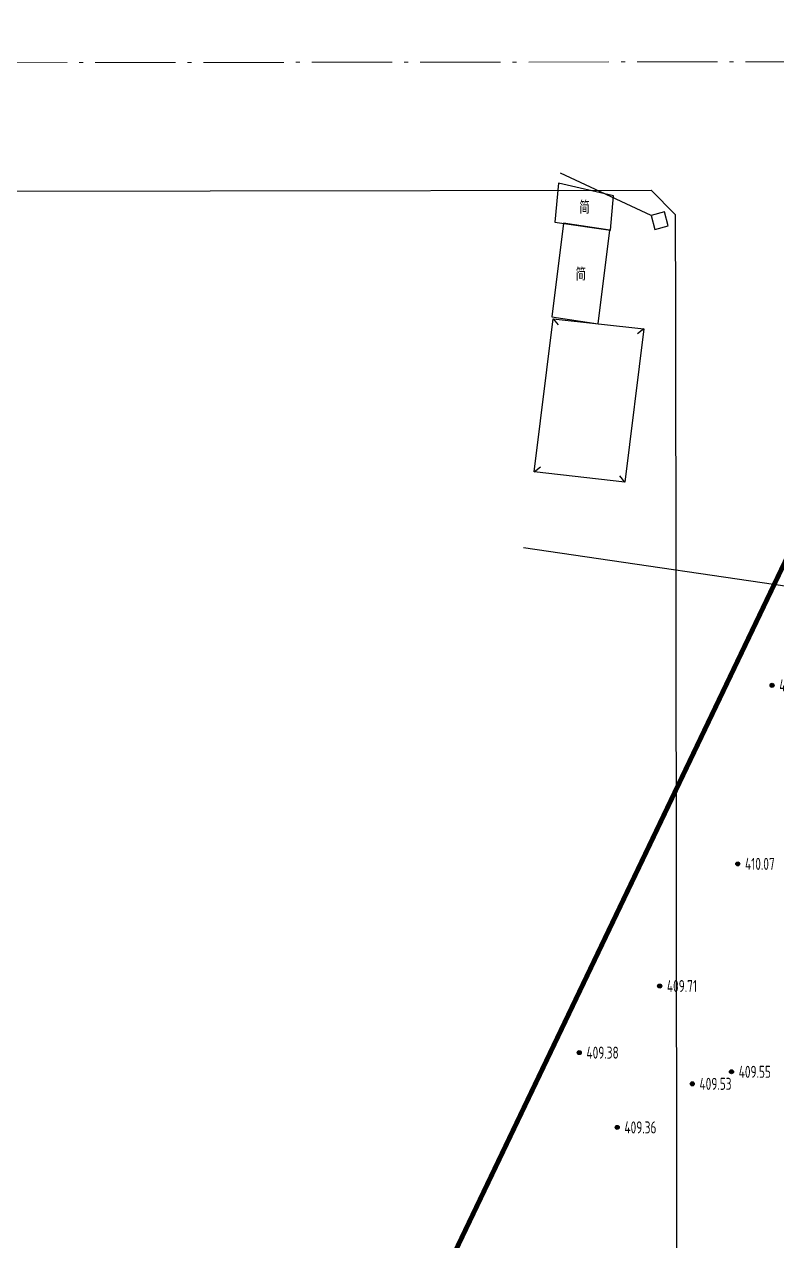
# Model space of a CAD drawing. Header units: millimetres. Extents: x 387826 to 388039216, y 3325062 to 3325368396.
# Drawn here: x 387499431 to 387546284, y 3324880601 to 3324956379 of the extents above; entities that cross this region are included whole.
import ezdxf
from ezdxf.enums import TextEntityAlignment as Align

# ---------------------------------------------------------------- set-up
doc = ezdxf.new("R2010")
doc.units = ezdxf.units.MM
doc.header["$LTSCALE"] = 1000
doc.header["$MEASUREMENT"] = 0
for name, pattern in [('000-Earth-MSCQ（不打印）$0$C2', [13.5, 10, -1.5, 0.5, -1.5]), ('C2', [13.5, 10, -1.5, 0.5, -1.5]), ('DASH', [0.35, 0.25, -0.1])]:
    doc.linetypes.add(name, pattern=pattern)
for name, color, linetype in [('0-SITE', 7, 'Continuous'), ('0-非设计区域', 250, 'Continuous'), ('000-Earth-MSCQ（不打印）$0$0NT-Earth Building', 251, 'Continuous'), ('000-Earth-MSCQ（不打印）$0$0NT-Earth Text1', 251, 'Continuous'), ('000-Earth-MSCQ（不打印）$0$GCD', 251, 'Continuous'), ('000-Earth-MSCQ（不打印）$0$RD-红线', 7, 'Continuous'), ('0NT-Border', 21, 'DASH')]:
    doc.layers.add(name, color=color, linetype=linetype)
doc.layers.add('000-Earth-MSCQ（不打印）$0$RD-中线', color=1, linetype='000-Earth-MSCQ（不打印）$0$C2', lineweight=0)
doc.layers.add('RD-中线', color=1, linetype='C2', lineweight=0)
doc.styles.add('000-Earth-MSCQ（不打印）$0$HZ', font='gbenor.shx', dxfattribs={"width": 0.8, "bigfont": 'hztxt.shx'})

# ---------------------------------------------------------------- blocks, each defined once
blk = doc.blocks.new('000-Earth-MSCQ（不打印）$0$gc200')
h = blk.add_hatch(color=256)
edge = h.paths.add_edge_path()
edge.add_arc((0, 0), 0.25, 0, 360)
blk.add_circle((0, 0), 0.25)
blk = doc.blocks.new('000-Earth-MSCQ（不打印）')
at = {"layer": '000-Earth-MSCQ（不打印）$0$0NT-Earth Building', "linetype": 'Continuous'}
for p, q in [((387532368, 3324938041), (387532677, 3324937648)), ((387538007, 3324937401), (387537614, 3324937091)), ((387531186, 3324928504), (387531579, 3324928814)), ((387536826, 3324927864), (387536517, 3324928257))]:
    blk.add_line(p, q, dxfattribs=at)
at = {"layer": '000-Earth-MSCQ（不打印）$0$0NT-Earth Building', "flags": 128}
for points in [[(387530523, 3324923785), (387569591, 3324918045), (387570507, 3324932021), (387571970, 3324952524)], [(387538467, 3324944471), (387532825, 3324947109)]]:
    blk.add_lwpolyline(points, dxfattribs=at)
at = {"layer": '000-Earth-MSCQ（不打印）$0$0NT-Earth Building'}
for points in [[(387535928, 3324943554), (387536128, 3324945699), (387532706, 3324946484), (387532479, 3324944046)], [(387535171, 3324937727), (387535887, 3324943560), (387533002, 3324943987), (387532286, 3324938154)]]:
    blk.add_lwpolyline(points, close=True, dxfattribs=at)
at = {"layer": '000-Earth-MSCQ（不打印）$0$0NT-Earth Building', "flags": 128}
for points in [[(387538467, 3324944471), (387538700, 3324943605), (387539532, 3324943829), (387539299, 3324944696)], [(387538007, 3324937401), (387536826, 3324927864), (387531186, 3324928504), (387532368, 3324938041)]]:
    blk.add_lwpolyline(points, close=True, dxfattribs=at)
at = {"layer": '000-Earth-MSCQ（不打印）$0$RD-中线', "ltscale": 0.5, "flags": 128}
blk.add_lwpolyline([(387483592, 3324953971), (387611306, 3324954127, 0.388035), (387651099, 3324990573), (387682291, 3325340224)], format="xyb", dxfattribs=at)
at = {"layer": '000-Earth-MSCQ（不打印）$0$RD-红线', "color": 1, "ltscale": 10, "flags": 128}
blk.add_lwpolyline([(387483510, 3324945971), (387538476, 3324946038), (387539971, 3324944540), (387539978, 3324938698), (387540068, 3324865015, 0.014178), (387540249, 3324858894), (387543669, 3324799935), (387538067, 3324793166), (387533021, 3324792506)], format="xyb", dxfattribs=at)
at = {"layer": '000-Earth-MSCQ（不打印）$0$GCD', "linetype": 'Continuous'}
ref = blk.add_blockref('000-Earth-MSCQ（不打印）$0$gc200', (387545998, 3324915199), dxfattribs=dict(at, xscale=500, yscale=500, zscale=500))
ref.add_attrib('height', '409.76', dxfattribs={"linetype": 'Continuous', "height": 750, "style": '000-Earth-MSCQ（不打印）$0$HZ', "width": 0.8}).set_placement((387546448, 3324915199), align=Align.MIDDLE_LEFT)
ref = blk.add_blockref('000-Earth-MSCQ（不打印）$0$gc200', (387543862, 3324904077), dxfattribs=dict(at, xscale=500, yscale=500, zscale=500))
ref.add_attrib('height', '410.07', dxfattribs={"linetype": 'Continuous', "height": 750, "style": '000-Earth-MSCQ（不打印）$0$HZ', "width": 0.8}).set_placement((387544312, 3324904077), align=Align.MIDDLE_LEFT)
ref = blk.add_blockref('000-Earth-MSCQ（不打印）$0$gc200', (387538998, 3324896465), dxfattribs=dict(at, xscale=500, yscale=500, zscale=500))
ref.add_attrib('height', '409.71', dxfattribs={"linetype": 'Continuous', "height": 750, "style": '000-Earth-MSCQ（不打印）$0$HZ', "width": 0.8}).set_placement((387539448, 3324896465), align=Align.MIDDLE_LEFT)
ref = blk.add_blockref('000-Earth-MSCQ（不打印）$0$gc200', (387533990, 3324892315), dxfattribs=dict(at, xscale=500, yscale=500, zscale=500))
ref.add_attrib('height', '409.38', dxfattribs={"linetype": 'Continuous', "height": 750, "style": '000-Earth-MSCQ（不打印）$0$HZ', "width": 0.8}).set_placement((387534440, 3324892315), align=Align.MIDDLE_LEFT)
ref = blk.add_blockref('000-Earth-MSCQ（不打印）$0$gc200', (387543471, 3324891122), dxfattribs=dict(at, xscale=500, yscale=500, zscale=500))
ref.add_attrib('height', '409.55', dxfattribs={"linetype": 'Continuous', "height": 750, "style": '000-Earth-MSCQ（不打印）$0$HZ', "width": 0.8}).set_placement((387543921, 3324891122), align=Align.MIDDLE_LEFT)
ref = blk.add_blockref('000-Earth-MSCQ（不打印）$0$gc200', (387541029, 3324890372), dxfattribs=dict(at, xscale=500, yscale=500, zscale=500))
ref.add_attrib('height', '409.53', dxfattribs={"linetype": 'Continuous', "height": 750, "style": '000-Earth-MSCQ（不打印）$0$HZ', "width": 0.8}).set_placement((387541479, 3324890372), align=Align.MIDDLE_LEFT)
ref = blk.add_blockref('000-Earth-MSCQ（不打印）$0$gc200', (387536354, 3324887658), dxfattribs=dict(at, xscale=500, yscale=500, zscale=500))
ref.add_attrib('height', '409.36', dxfattribs={"linetype": 'Continuous', "height": 750, "style": '000-Earth-MSCQ（不打印）$0$HZ', "width": 0.8}).set_placement((387536804, 3324887658), align=Align.MIDDLE_LEFT)
at = {"layer": '000-Earth-MSCQ（不打印）$0$0NT-Earth Text1', "linetype": 'Continuous', "style": '000-Earth-MSCQ（不打印）$0$HZ', "width": 0.8}
for p in [(387534317, 3324945019), (387534086, 3324940857)]:
    blk.add_text('简', height=800, dxfattribs=at).set_placement(p, align=Align.MIDDLE)

msp = doc.modelspace()

# ---------------------------------------------------------------- linework, layer by layer
at = {"layer": '0-非设计区域', "ltscale": 10}
msp.add_lwpolyline([(387687294, 3325161743), (387779136, 3325117829), (387724265, 3325003071), (387706528, 3325011552), (387651681, 3324896843), (387648024, 3324898592), (387593153, 3324783833), (387501311, 3324827747), (387556182, 3324942505), (387559839, 3324940757), (387614710, 3325055515), (387632447, 3325047034)], close=True, dxfattribs=at)
at = {"layer": '0NT-Border', "linetype": 'DASH', "ltscale": 4, "const_width": 300}
msp.add_lwpolyline([(387648024, 3324898592), (387593153, 3324783833), (387501311, 3324827747), (387556182, 3324942505), (387559839, 3324940757)], dxfattribs=at)
at = {"layer": 'RD-中线', "ltscale": 0.5, "flags": 128}
msp.add_lwpolyline([(387483592, 3324953971), (387547959, 3324954050)], dxfattribs=at)

# ---------------------------------------------------------------- block references
at = {"layer": '0-SITE', "ltscale": 10}
msp.add_blockref('000-Earth-MSCQ（不打印）', (0, 0), dxfattribs=at)

doc.saveas('drawing.dxf')
